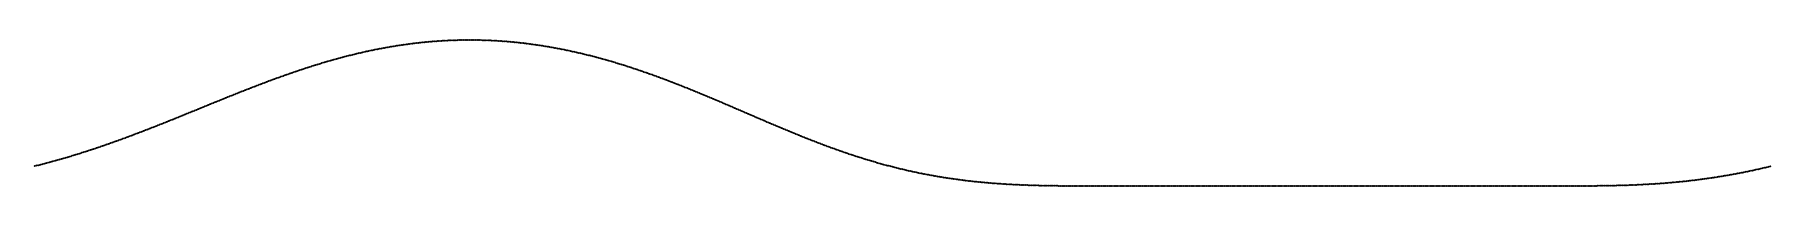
# Model space of a CAD drawing. Header units: metres. Extents: x 0 to 360, y 0 to 30.
import ezdxf

# ---------------------------------------------------------------- set-up
doc = ezdxf.new("R2010")
doc.units = ezdxf.units.M

msp = doc.modelspace()

# ---------------------------------------------------------------- linework, layer by layer
for p in [(73.75, 28.80734), (74, 28.84959), (74.25, 28.89122), (74.5, 28.93222), (74.75, 28.97259), (75, 29.01233), (75.25, 29.05143), (75.5, 29.08991), (75.75, 29.12775), (76, 29.16496), (76.25, 29.20152), (76.5, 29.23746), (76.75, 29.27275), (77, 29.3074), (77.25, 29.34142), (77.5, 29.37479), (77.75, 29.40752), (78, 29.43961), (78.25, 29.47105), (78.5, 29.50185), (78.75, 29.532), (79, 29.56151), (79.25, 29.59037), (79.5, 29.61858), (79.75, 29.64614), (80, 29.67305), (80.25, 29.69931), (80.5, 29.72493), (80.75, 29.74989), (81, 29.77419), (81.25, 29.79785), (81.5, 29.82085), (81.75, 29.8432), (82, 29.86489), (82.25, 29.88593), (82.5, 29.90631), (82.75, 29.92604), (83, 29.94511), (83.25, 29.96353), (83.5, 29.98128), (83.75, 29.99838), (84, 30.01482), (84.25, 30.03061), (84.5, 30.04573), (84.75, 30.0602), (85, 30.074), (85.25, 30.08715), (85.5, 30.09964), (85.75, 30.11146), (86, 30.12263), (86.25, 30.13314), (86.5, 30.14298), (86.75, 30.15217), (87, 30.16069), (87.25, 30.16855), (87.5, 30.17576), (87.75, 30.1823), (88, 30.18818), (88.25, 30.19339), (88.5, 30.19795), (88.75, 30.20184), (89, 30.20508), (89.25, 30.20765), (89.5, 30.20956), (89.75, 30.21081), (90, 30.21139), (90.25, 30.21132), (90.5, 30.21058), (90.75, 30.20919), (91, 30.20713), (91.25, 30.20441), (91.5, 30.20103), (91.75, 30.19699), (92, 30.19229), (92.25, 30.18692), (92.5, 30.1809), (92.75, 30.17422), (93, 30.16688), (93.25, 30.15888), (93.5, 30.15022), (93.75, 30.1409), (94, 30.13092), (94.25, 30.12028), (94.5, 30.10899), (94.75, 30.09704), (95, 30.08443), (95.25, 30.07116), (95.5, 30.05724), (95.75, 30.04266), (96, 30.02742), (96.25, 30.01153), (96.5, 29.99499), (96.75, 29.97779), (97, 29.95993), (97.25, 29.94142), (97.5, 29.92226), (97.75, 29.90245), (98, 29.88198), (98.25, 29.86087), (98.5, 29.8391), (98.75, 29.81668), (99, 29.79361), (99.25, 29.76989), (99.5, 29.74553), (99.75, 29.72051), (100, 29.69485), (100.25, 29.66854), (100.5, 29.64159), (100.75, 29.61399), (101, 29.58574), (101.25, 29.55685), (101.5, 29.52732), (101.75, 29.49715), (102, 29.46633), (102.25, 29.43488), (102.5, 29.40278), (102.75, 29.37004), (103, 29.33667), (103.25, 29.30266), (103.5, 29.26801), (103.75, 29.23272), (104, 29.1968), (104.25, 29.16025), (104.5, 29.12306), (104.75, 29.08524), (105, 29.04679), (105.25, 29.00771), (105.5, 28.968), (105.75, 28.92766), (106, 28.8867), (106.25, 28.8451), (106.5, 28.80289), (58.75, 25.19309), (59, 25.26934), (59.25, 25.34511), (59.5, 25.42038), (59.75, 25.49516), (60, 25.56945), (60.25, 25.64323), (60.5, 25.71651), (60.75, 25.78928), (61, 25.86155), (61.25, 25.93329), (61.5, 26.00453), (61.75, 26.07524), (62, 26.14543), (62.25, 26.21509), (62.5, 26.28423), (62.75, 26.35283), (63, 26.4209), (63.25, 26.48843), (63.5, 26.55543), (63.75, 26.62187), (64, 26.68778), (64.25, 26.75313), (64.5, 26.81794), (64.75, 26.88219), (65, 26.94588), (65.25, 27.00901), (65.5, 27.07159), (65.75, 27.1336), (66, 27.19504), (66.25, 27.25591), (66.5, 27.31622), (66.75, 27.37595), (67, 27.4351), (67.25, 27.49368), (67.5, 27.55168), (67.75, 27.60909), (68, 27.66592), (68.25, 27.72216), (68.5, 27.77782), (68.75, 27.83288), (69, 27.88736), (69.25, 27.94123), (69.5, 27.99451), (69.75, 28.0472), (70, 28.09928), (70.25, 28.15076), (70.5, 28.20164), (70.75, 28.25191), (71, 28.30157), (71.25, 28.35063), (71.5, 28.39907), (71.75, 28.4469), (72, 28.49412), (72.25, 28.54073), (72.5, 28.58671), (72.75, 28.63208), (73, 28.67683), (73.25, 28.72095), (73.5, 28.76446), (106.75, 28.76005), (107, 28.71616), (107.25, 28.6725), (107.5, 28.62779), (107.75, 28.58247), (108, 28.53652), (108.25, 28.48996), (108.5, 28.44279), (108.75, 28.395), (109, 28.3466), (109.25, 28.29758), (109.5, 28.24795), (109.75, 28.19772), (110, 28.14688), (110.25, 28.09543), (110.5, 28.04337), (110.75, 27.99072), (111, 27.93746), (111.25, 27.88359), (111.5, 27.82913), (111.75, 27.77408), (112, 27.71842), (112.25, 27.66217), (112.5, 27.60533), (112.75, 27.5479), (113, 27.48988), (113.25, 27.43127), (113.5, 27.37207), (113.75, 27.31229), (114, 27.25192), (114.25, 27.19098), (114.5, 27.12945), (114.75, 27.06735), (115, 27.00467), (115.25, 26.94142), (115.5, 26.8815), (115.75, 26.8132), (116, 26.74824), (116.25, 26.68272), (116.5, 26.61663), (116.75, 26.54997), (117, 26.48276), (117.25, 26.41499), (117.5, 26.34666), (117.75, 26.27779), (118, 26.20836), (118.25, 26.13838), (118.5, 26.06785), (118.75, 25.99678), (119, 25.92517), (119.25, 25.85302), (119.5, 25.78033), (119.75, 25.70711), (120, 25.63335), (120.25, 25.55907), (120.5, 25.48426), (120.75, 25.40892), (121, 25.33306), (121.25, 25.25668), (48.25, 21.60218), (48.5, 21.69527), (48.75, 21.78804), (49, 21.8805), (49.25, 21.97265), (49.5, 22.06447), (49.75, 22.15596), (50, 22.24712), (50.25, 22.33795), (50.5, 22.42834), (50.75, 22.51856), (51, 22.60834), (51.25, 22.69777), (51.5, 22.78684), (51.75, 22.87554), (52, 22.96387), (52.25, 23.05182), (52.5, 23.1394), (52.75, 23.22659), (53, 23.31339), (53.25, 23.3998), (53.5, 23.48582), (53.75, 23.57143), (54, 23.65664), (54.25, 23.74143), (54.5, 23.82582), (54.75, 23.90978), (55, 23.99333), (55.25, 24.07644), (55.5, 24.15913), (55.75, 24.24138), (56, 24.32319), (56.25, 24.40456), (56.5, 24.48549), (56.75, 24.56596), (57, 24.64598), (57.25, 24.72554), (57.5, 24.80464), (57.75, 24.88328), (58, 24.96144), (58.25, 25.03914), (58.5, 25.11635), (121.5, 25.17979), (121.75, 25.10238), (122, 25.02446), (122.25, 24.94603), (122.5, 24.8671), (122.75, 24.78766), (123, 24.70773), (123.25, 24.6273), (123.5, 24.54637), (123.75, 24.46495), (124, 24.38305), (124.25, 24.30066), (124.5, 24.21779), (124.75, 24.13444), (125, 24.05062), (125.25, 23.96632), (125.5, 23.88156), (125.75, 23.79633), (126, 23.71064), (126.25, 23.62449), (126.5, 23.53789), (126.75, 23.45084), (127, 23.36334), (127.25, 23.27539), (127.5, 23.187), (127.75, 23.09818), (128, 23.00893), (128.25, 22.91942), (128.5, 22.82913), (128.75, 22.7386), (129, 22.64765), (129.25, 22.55629), (129.5, 22.46452), (129.75, 22.37235), (130, 22.27977), (130.25, 22.18679), (130.5, 22.09343), (130.75, 21.99967), (131, 21.90553), (131.25, 21.81101), (131.5, 21.71611), (131.75, 21.62085), (39, 17.98873), (39.25, 18.08953), (39.5, 18.19022), (39.75, 18.2908), (40, 18.39125), (40.25, 18.49158), (40.5, 18.59177), (40.75, 18.69183), (41, 18.79174), (41.25, 18.8915), (41.5, 18.99111), (41.75, 19.09056), (42, 19.18984), (42.25, 19.28895), (42.5, 19.38788), (42.75, 19.48663), (43, 19.58524), (43.25, 19.68363), (43.5, 19.7818), (43.75, 19.87976), (44, 19.97752), (44.25, 20.07506), (44.5, 20.17238), (44.75, 20.26948), (45, 20.36634), (45.25, 20.46297), (45.5, 20.55936), (45.75, 20.6555), (46, 20.75139), (46.25, 20.84702), (46.5, 20.94239), (46.75, 21.03749), (47, 21.13231), (47.25, 21.22686), (47.5, 21.32113), (47.75, 21.41511), (48, 21.50879), (132, 21.52521), (132.25, 21.42922), (132.5, 21.33287), (132.75, 21.23616), (133, 21.13911), (133.25, 21.04171), (133.5, 20.94398), (133.75, 20.84591), (134, 20.74751), (134.25, 20.64879), (134.5, 20.54975), (134.75, 20.45039), (135, 20.35073), (135.25, 20.25076), (135.5, 20.15049), (135.75, 20.04993), (136, 19.94909), (136.25, 19.84795), (136.5, 19.74655), (136.75, 19.64487), (137, 19.54292), (137.25, 19.44031), (137.5, 19.33825), (137.75, 19.23554), (138, 19.13258), (138.25, 19.02938), (138.5, 18.92595), (138.75, 18.8223), (139, 18.71842), (139.25, 18.61433), (139.5, 18.51002), (139.75, 18.40552), (140, 18.30081), (140.25, 18.19592), (140.5, 18.09084), (30.25, 14.43425), (30.5, 14.53543), (30.75, 14.63669), (31, 14.73802), (31.25, 14.83943), (31.5, 14.9409), (31.75, 15.04243), (32, 15.14402), (32.25, 15.24566), (32.5, 15.34734), (32.75, 15.44906), (33, 15.55081), (33.25, 15.6526), (33.5, 15.7544), (33.75, 15.85623), (34, 15.95806), (34.25, 16.0599), (34.5, 16.16175), (34.75, 16.26358), (35, 16.36541), (35.25, 16.46722), (35.5, 16.56901), (35.75, 16.67078), (36, 16.77251), (36.25, 16.8742), (36.5, 16.97585), (36.75, 17.07745), (37, 17.179), (37.25, 17.28048), (37.5, 17.3819), (37.75, 17.48325), (38, 17.58452), (38.25, 17.68571), (38.5, 17.78681), (38.75, 17.88782), (140.75, 17.98558), (141, 17.88014), (141.25, 17.77454), (141.5, 17.66878), (141.75, 17.56286), (142, 17.4568), (142.25, 17.35059), (142.5, 17.24425), (142.75, 17.13778), (143, 17.03118), (143.25, 16.92447), (143.5, 16.81765), (143.75, 16.71073), (144, 16.60371), (144.25, 16.4966), (144.5, 16.38941), (144.75, 16.28214), (145, 16.1748), (145.25, 16.06739), (145.5, 15.95993), (145.75, 15.85242), (146, 15.74487), (146.25, 15.63728), (146.5, 15.52966), (146.75, 15.42202), (147, 15.31436), (147.25, 15.2067), (147.5, 15.09903), (147.75, 14.99137), (148, 14.88372), (148.25, 14.77608), (148.5, 14.66848), (148.75, 14.56091), (149, 14.45337), (21, 10.79467), (21.25, 10.88931), (21.5, 10.98421), (21.75, 11.07936), (22, 11.17477), (22.25, 11.27043), (22.5, 11.36632), (22.75, 11.46246), (23, 11.55883), (23.25, 11.65543), (23.5, 11.75225), (23.75, 11.8493), (24, 11.94656), (24.25, 12.04403), (24.5, 12.14171), (24.75, 12.23959), (25, 12.33766), (25.25, 12.43593), (25.5, 12.53439), (25.75, 12.63303), (26, 12.73185), (26.25, 12.83084), (26.5, 12.93), (26.75, 13.02933), (27, 13.12881), (27.25, 13.22845), (27.5, 13.32823), (27.75, 13.42816), (28, 13.52823), (28.25, 13.62843), (28.5, 13.72876), (28.75, 13.82922), (29, 13.92979), (29.25, 14.03048), (29.5, 14.13127), (29.75, 14.23217), (30, 14.33317), (149.25, 14.34589), (149.5, 14.23845), (149.75, 14.13108), (150, 14.02378), (150.25, 13.91655), (150.5, 13.8094), (150.75, 13.70234), (151, 13.59538), (151.25, 13.48852), (151.5, 13.38176), (151.75, 13.27513), (152, 13.16862), (152.25, 13.06224), (152.5, 12.956), (152.75, 12.8499), (153, 12.74395), (153.25, 12.63816), (153.5, 12.53253), (153.75, 12.42708), (154, 12.32181), (154.25, 12.21672), (154.5, 12.11182), (154.75, 12.00713), (155, 11.90264), (155.25, 11.79836), (155.5, 11.6943), (155.75, 11.59046), (156, 11.48686), (156.25, 11.3835), (156.5, 11.28039), (156.75, 11.17752), (157, 11.07492), (157.25, 10.97257), (157.5, 10.8705), (11, 7.26627), (11.25, 7.34746), (11.5, 7.42905), (11.75, 7.51104), (12, 7.59342), (12.25, 7.67619), (12.5, 7.75935), (12.75, 7.8429), (13, 7.92682), (13.25, 8.01113), (13.5, 8.09581), (13.75, 8.18087), (14, 8.26629), (14.25, 8.35208), (14.5, 8.43824), (14.75, 8.52475), (15, 8.61163), (15.25, 8.69885), (15.5, 8.78643), (15.75, 8.87435), (16, 8.96262), (16.25, 9.05123), (16.5, 9.14018), (16.75, 9.22946), (17, 9.31907), (17.25, 9.409), (17.5, 9.49926), (17.75, 9.58984), (18, 9.68073), (18.25, 9.77194), (18.5, 9.86345), (18.75, 9.95527), (19, 10.04739), (19.25, 10.1398), (19.5, 10.23251), (19.75, 10.3255), (20, 10.41878), (20.25, 10.51234), (20.5, 10.60618), (20.75, 10.70029), (157.75, 10.76871), (158, 10.66721), (158.25, 10.56599), (158.5, 10.46507), (158.75, 10.36445), (159, 10.26414), (159.25, 10.16414), (159.5, 10.06447), (159.75, 9.96512), (160, 9.86611), (160.25, 9.76743), (160.5, 9.6691), (160.75, 9.57112), (161, 9.47349), (161.25, 9.37623), (161.5, 9.27933), (161.75, 9.18281), (162, 9.08666), (162.25, 8.9909), (162.5, 8.89552), (162.75, 8.80054), (163, 8.70596), (163.25, 8.61178), (163.5, 8.51801), (163.75, 8.42466), (164, 8.32992), (164.25, 8.23921), (164.5, 8.14713), (164.75, 8.05548), (165, 7.96427), (165.25, 7.8735), (165.5, 7.78318), (165.75, 7.69331), (166, 7.60389), (166.25, 7.51494), (166.5, 7.42645), (166.75, 7.33842), (167, 7.25088), (0, 4.1229), (0.25, 4.18445), (0.5, 4.24648), (0.75, 4.30898), (1, 4.37197), (1.25, 4.43543), (1.5, 4.49936), (1.75, 4.56377), (2, 4.62865), (2.25, 4.69401), (2.5, 4.75983), (2.75, 4.82613), (3, 4.89289), (3.25, 4.96012), (3.5, 5.02782), (3.75, 5.09598), (4, 5.1646), (4.25, 5.23368), (4.5, 5.30322), (4.75, 5.37321), (5, 5.44367), (5.25, 5.51458), (5.5, 5.58594), (5.75, 5.65775), (6, 5.73), (6.25, 5.80271), (6.5, 5.87586), (6.75, 5.94945), (7, 6.02349), (7.25, 6.09796), (7.5, 6.17287), (7.75, 6.24822), (8, 6.324), (8.25, 6.40021), (8.5, 6.47681), (8.75, 6.55391), (9, 6.6314), (9.25, 6.7093), (9.5, 6.78763), (9.75, 6.86638), (10, 6.94554), (10.25, 7.02511), (10.5, 7.10509), (10.75, 7.18548), (167.25, 7.1638), (167.5, 7.07723), (167.75, 6.9911), (168, 6.90548), (168.25, 6.82035), (168.5, 6.73572), (168.75, 6.65158), (169, 6.57159), (169.25, 6.48482), (169.5, 6.40202), (169.75, 6.32009), (170, 6.2385), (170.25, 6.15742), (170.5, 6.07687), (170.75, 5.99684), (171, 5.91734), (171.25, 5.83836), (171.5, 5.75992), (171.75, 5.68201), (172, 5.60464), (172.25, 5.52781), (172.5, 5.45153), (172.75, 5.37578), (173, 5.30059), (173.25, 5.22594), (173.5, 5.15184), (173.75, 5.07829), (174, 5.0053), (174.25, 4.93287), (174.5, 4.86099), (174.75, 4.78968), (175, 4.71892), (175.25, 4.64873), (175.5, 4.5791), (175.75, 4.51004), (176, 4.44155), (176.25, 4.37362), (176.5, 4.30627), (176.75, 4.23948), (177, 4.17327), (177.25, 4.10763), (177.5, 4.04256), (177.75, 3.97807), (178, 3.91415), (178.25, 3.85081), (178.5, 3.78805), (178.75, 3.72586), (179, 3.66425), (179.25, 3.60322), (358, 3.64791), (358.25, 3.70559), (358.5, 3.76375), (358.75, 3.8224), (359, 3.88153), (359.25, 3.94115), (359.5, 4.00125), (359.75, 4.06184), (179.5, 3.54276), (179.75, 3.48289), (180, 3.42359), (180.25, 3.36487), (180.5, 3.30674), (180.75, 3.24918), (181, 3.1922), (181.25, 3.1358), (181.5, 3.07998), (181.75, 3.02473), (182, 2.97007), (182.25, 2.91598), (182.5, 2.86247), (182.75, 2.80954), (183, 2.75719), (183.25, 2.70541), (183.5, 2.65421), (183.75, 2.60358), (184, 2.55352), (184.25, 2.50404), (184.5, 2.45513), (184.75, 2.4068), (185, 2.35903), (185.25, 2.31183), (185.5, 2.2652), (185.75, 2.21914), (186, 2.17365), (186.25, 2.12871), (186.5, 2.08435), (186.75, 2.04054), (187, 1.9973), (187.25, 1.95461), (187.5, 1.91248), (187.75, 1.87091), (188, 1.82989), (188.25, 1.78942), (188.5, 1.74951), (188.75, 1.71014), (189, 1.67132), (189.25, 1.63305), (189.5, 1.59532), (189.75, 1.55813), (190, 1.52148), (190.25, 1.48536), (190.5, 1.44979), (190.75, 1.41474), (191, 1.38022), (191.25, 1.34624), (191.5, 1.31278), (191.75, 1.27984), (192, 1.24742), (192.25, 1.21552), (192.5, 1.18414), (192.75, 1.15327), (193, 1.12291), (193.25, 1.09306), (193.5, 1.06372), (193.75, 1.03487), (194, 1.00653), (194.25, 0.97868), (194.5, 0.95132), (194.75, 0.92446), (195, 0.89808), (195.25, 0.87219), (195.5, 0.84678), (195.75, 0.82185), (196, 0.79739), (196.25, 0.7734), (196.5, 0.74988), (196.75, 0.72682), (197, 0.70423), (197.25, 0.68209), (197.5, 0.66041), (197.75, 0.63918), (198, 0.6184), (198.25, 0.59805), (198.5, 0.57815), (198.75, 0.55869), (199, 0.53965), (199.25, 0.52104), (199.5, 0.50286), (199.75, 0.4851), (200, 0.46775), (200.25, 0.45082), (200.5, 0.43429), (200.75, 0.41816), (201, 0.40244), (201.25, 0.38711), (201.5, 0.37217), (201.75, 0.35762), (202, 0.34345), (202.25, 0.32966), (202.5, 0.31624), (202.75, 0.30319), (203, 0.2905), (203.25, 0.27817), (203.5, 0.2662), (203.75, 0.25458), (204, 0.2433), (204.25, 0.23236), (204.5, 0.22176), (204.75, 0.21149), (205, 0.20154), (205.25, 0.19192), (205.5, 0.18261), (205.75, 0.17361), (206, 0.16492), (206.25, 0.15653), (206.5, 0.14844), (206.75, 0.14063), (207, 0.13311), (207.25, 0.12587), (207.5, 0.1189), (207.75, 0.1122), (208, 0.10577), (208.25, 0.0996), (208.5, 0.09367), (208.75, 0.088), (209, 0.08257), (209.25, 0.07737), (209.5, 0.07241), (209.75, 0.06767), (210, 0.06315), (210.25, 0.05884), (210.5, 0.05475), (210.75, 0.05086), (211, 0.04716), (211.25, 0.04366), (211.5, 0.04035), (211.75, 0.03721), (212, 0.03425), (212.25, 0.03146), (212.5, 0.02884), (212.75, 0.02637), (213, 0.02406), (213.25, 0.0219), (213.5, 0.01987), (213.75, 0.01799), (214, 0.01623), (214.25, 0.0146), (214.5, 0.01309), (214.75, 0.0117), (215, 0.01042), (215.25, 0.00924), (215.5, 0.00816), (215.75, 0.00717), (216, 0.00627), (216.25, 0.00546), (216.5, 0.00472), (216.75, 0.00406), (217, 0.00347), (217.25, 0.00295), (217.5, 0.00248), (217.75, 0.00207), (218, 0.00171), (218.25, 0.0014), (218.5, 0.00113), (218.75, 0.00091), (219, 0.00071), (219.25, 0.00055), (219.5, 0.00042), (219.75, 0.00031), (220, 0.00022), (220.25, 0.00015), (220.5, 0.0001), (220.75, 0.00006), (221, 0.00003), (221.25, 0.00001), (221.5, 0), (314.5, 0), (314.75, 0.00001), (315, 0.00003), (315.25, 0.00006), (315.5, 0.0001), (315.75, 0.00015), (316, 0.00022), (316.25, 0.00031), (316.5, 0.00042), (316.75, 0.00055), (317, 0.00071), (317.25, 0.00091), (317.5, 0.00113), (317.75, 0.0014), (318, 0.00171), (318.25, 0.00207), (318.5, 0.00248), (318.75, 0.00295), (319, 0.00347), (319.25, 0.00406), (319.5, 0.00472), (319.75, 0.00545), (320, 0.00446), (320.25, 0.00716), (320.5, 0.00814), (320.75, 0.00922), (321, 0.0104), (321.25, 0.01168), (321.5, 0.01307), (321.75, 0.01457), (322, 0.0162), (322.25, 0.01794), (322.5, 0.01982), (322.75, 0.02183), (323, 0.02399), (323.25, 0.02629), (323.5, 0.02874), (323.75, 0.03135), (324, 0.03412), (324.25, 0.03706), (324.5, 0.04017), (324.75, 0.04346), (325, 0.04693), (325.25, 0.05059), (325.5, 0.05445), (325.75, 0.05851), (326, 0.06277), (326.25, 0.06724), (326.5, 0.07193), (326.75, 0.07684), (327, 0.08197), (327.25, 0.08734), (327.5, 0.09294), (327.75, 0.09878), (328, 0.10487), (328.25, 0.11121), (328.5, 0.11781), (328.75, 0.12467), (329, 0.13179), (329.25, 0.13919), (329.5, 0.14686), (329.75, 0.15481), (330, 0.16305), (330.25, 0.17157), (330.5, 0.18039), (330.75, 0.18951), (331, 0.19894), (331.25, 0.20867), (331.5, 0.21871), (331.75, 0.22907), (332, 0.23975), (332.25, 0.25076), (332.5, 0.26209), (332.75, 0.27376), (333, 0.28576), (333.25, 0.29811), (333.5, 0.3108), (333.75, 0.32384), (334, 0.33723), (334.25, 0.35098), (334.5, 0.36509), (334.75, 0.37957), (335, 0.39441), (335.25, 0.40962), (335.5, 0.42521), (335.75, 0.44118), (336, 0.45753), (336.25, 0.47426), (336.5, 0.49138), (336.75, 0.50889), (337, 0.5268), (337.25, 0.5451), (337.5, 0.5638), (337.75, 0.58291), (338, 0.60243), (338.25, 0.62235), (338.5, 0.64269), (338.75, 0.66344), (339, 0.6846), (339.25, 0.70619), (339.5, 0.7282), (339.75, 0.75064), (340, 0.77351), (340.25, 0.7968), (340.5, 0.82053), (340.75, 0.84469), (341, 0.86929), (341.25, 0.89433), (341.5, 0.91981), (341.75, 0.94574), (342, 0.97211), (342.25, 0.99893), (342.5, 1.0262), (342.75, 1.05393), (343, 1.0821), (343.25, 1.11073), (343.5, 1.13982), (343.75, 1.16937), (344, 1.19938), (344.25, 1.22985), (344.5, 1.26079), (344.75, 1.29219), (345, 1.32406), (345.25, 1.3564), (345.5, 1.38921), (345.75, 1.42249), (346, 1.45624), (346.25, 1.49047), (346.5, 1.52517), (346.75, 1.56035), (347, 1.59601), (347.25, 1.63214), (347.5, 1.66876), (347.75, 1.70586), (348, 1.74344), (348.25, 1.7815), (348.5, 1.82004), (348.75, 1.85907), (349, 1.89859), (349.25, 1.93859), (349.5, 1.97908), (349.75, 2.02006), (350, 2.06152), (350.25, 2.10347), (350.5, 2.14592), (350.75, 2.18885), (351, 2.23227), (351.25, 2.27618), (351.5, 2.32059), (351.75, 2.36549), (352, 2.41087), (352.25, 2.45675), (352.5, 2.50313), (352.75, 2.54999), (353, 2.59735), (353.25, 2.6452), (353.5, 2.69355), (353.75, 2.74238), (354, 2.79171), (354.25, 2.84154), (354.5, 2.89185), (354.75, 2.94266), (355, 2.99397), (355.25, 3.04576), (355.5, 3.09805), (355.75, 3.15083), (356, 3.2041), (356.25, 3.25786), (356.5, 3.31211), (356.75, 3.36685), (357, 3.42209), (357.25, 3.47781), (357.5, 3.53402), (357.75, 3.59072), (221.75, -0.00001), (222, -0.00001), (222.25, -0.00001), (222.5, -0.00001), (222.75, -0.00001), (223, -0.00001), (223.25, -0.00001), (223.5, -0.00001), (223.75, -0.00001), (224, -0.00001), (224.25, -0.00001), (224.5, -0.00001), (224.75, -0.00001), (225, -0.00001), (225.25, -0.00001), (225.5, -0.00001), (225.75, -0.00001), (226, -0.00001), (226.25, -0.00001), (226.5, -0.00001), (226.75, -0.00001), (227, -0.00001), (227.25, -0.00001), (227.5, -0.00001), (227.75, -0.00001), (228, -0.00001), (228.25, -0.00001), (228.5, -0.00001), (228.75, -0.00001), (229, -0.00001), (229.25, -0.00001), (229.5, -0.00001), (229.75, -0.00001), (230, -0.00001), (230.25, -0.00001), (230.5, -0.00001), (230.75, -0.00001), (231, -0.00001), (231.25, -0.00001), (231.5, -0.00001), (231.75, -0.00001), (232, -0.00001), (232.25, -0.00001), (232.5, -0.00001), (232.75, -0.00001), (233, -0.00001), (233.25, -0.00001), (233.5, -0.00001), (233.75, -0.00001), (234, -0.00001), (234.25, -0.00001), (234.5, -0.00001), (234.75, -0.00001), (235, -0.00001), (235.25, -0.00001), (235.5, -0.00001), (235.75, -0.00001), (236, -0.00001), (236.25, -0.00001), (236.5, -0.00001), (236.75, -0.00001), (237, -0.00001), (237.25, -0.00001), (237.5, -0.00001), (237.75, -0.00001), (238, -0.00001), (238.25, -0.00001), (238.5, -0.00001), (238.75, -0.00001), (239, -0.00001), (239.25, -0.00001), (239.5, -0.00001), (239.75, -0.00001), (240, -0.00001), (240.25, -0.00001), (240.5, -0.00001), (240.75, -0.00001), (241, -0.00001), (241.25, -0.00001), (241.5, -0.00001), (241.75, -0.00001), (242, -0.00001), (242.25, -0.00001), (242.5, -0.00001), (242.75, -0.00001), (243, -0.00001), (243.25, -0.00001), (243.5, -0.00001), (243.75, -0.00001), (244, -0.00001), (244.25, -0.00001), (244.5, -0.00001), (244.75, -0.00001), (245, -0.00001), (245.25, -0.00001), (245.5, -0.00001), (245.75, -0.00001), (246, -0.00001), (246.25, -0.00001), (246.5, -0.00001), (246.75, -0.00001), (247, -0.00001), (247.25, -0.00001), (247.5, -0.00001), (247.75, -0.00001), (248, -0.00001), (248.25, -0.00001), (248.5, -0.00001), (248.75, -0.00001), (249, -0.00001), (249.25, -0.00001), (249.5, -0.00001), (249.75, -0.00001), (250, -0.00001), (250.25, -0.00001), (250.5, -0.00001), (250.75, -0.00001), (251, -0.00001), (251.25, -0.00001), (251.5, -0.00001), (251.75, -0.00001), (252, -0.00001), (252.25, -0.00001), (252.5, -0.00001), (252.75, -0.00001), (253, -0.00001), (253.25, -0.00001), (253.5, -0.00001), (253.75, -0.00001), (254, -0.00001), (254.25, -0.00001), (254.5, -0.00001), (254.75, -0.00001), (255, -0.00001), (255.25, -0.00001), (255.5, -0.00001), (255.75, -0.00001), (256, -0.00001), (256.25, -0.00001), (256.5, -0.00001), (256.75, -0.00001), (257, -0.00001), (257.25, -0.00001), (257.5, -0.00001), (257.75, -0.00001), (258, -0.00001), (258.25, -0.00001), (258.5, -0.00001), (258.75, -0.00001), (259, -0.00001), (259.25, -0.00001), (259.5, -0.00001), (259.75, -0.00001), (260, -0.00001), (260.25, -0.00001), (260.5, -0.00001), (260.75, -0.00001), (261, -0.00001), (261.25, -0.00001), (261.5, -0.00001), (261.75, -0.00001), (262, -0.00001), (262.25, -0.00001), (262.5, -0.00001), (262.75, -0.00001), (263, -0.00001), (263.25, -0.00001), (263.5, -0.00001), (263.75, -0.00001), (264, -0.00001), (264.25, -0.00001), (264.5, -0.00001), (264.75, -0.00001), (265, -0.00001), (265.25, -0.00001), (265.5, -0.00001), (265.75, -0.00001), (266, -0.00001), (266.25, -0.00001), (266.5, -0.00001), (266.75, -0.00001), (267, -0.00001), (267.25, -0.00001), (267.5, -0.00001), (267.75, -0.00001), (268, -0.00001), (268.25, -0.00001), (268.5, -0.00001), (268.75, -0.00001), (269, -0.00001), (269.25, -0.00001), (269.5, -0.00001), (269.75, -0.00001), (270, -0.00001), (270.25, -0.00001), (270.5, -0.00001), (270.75, -0.00001), (271, -0.00001), (271.25, -0.00001), (271.5, -0.00001), (271.75, -0.00001), (272, -0.00001), (272.25, -0.00001), (272.5, -0.00001), (272.75, -0.00001), (273, -0.00001), (273.25, -0.00001), (273.5, -0.00001), (273.75, -0.00001), (274, -0.00001), (274.25, -0.00001), (274.5, -0.00001), (274.75, -0.00001), (275, -0.00001), (275.25, -0.00001), (275.5, -0.00001), (275.75, -0.00001), (276, -0.00001), (276.25, -0.00001), (276.5, -0.00001), (276.75, -0.00001), (277, -0.00001), (277.25, -0.00001), (277.5, -0.00001), (277.75, -0.00001), (278, -0.00001), (278.25, -0.00001), (278.5, -0.00001), (278.75, -0.00001), (279, -0.00001), (279.25, -0.00001), (279.5, -0.00001), (279.75, -0.00001), (280, -0.00001), (280.25, -0.00001), (280.5, -0.00001), (280.75, -0.00001), (281, -0.00001), (281.25, -0.00001), (281.5, -0.00001), (281.75, -0.00001), (282, -0.00001), (282.25, -0.00001), (282.5, -0.00001), (282.75, -0.00001), (283, -0.00001), (283.25, -0.00001), (283.5, -0.00001), (283.75, -0.00001), (284, -0.00001), (284.25, -0.00001), (284.5, -0.00001), (284.75, -0.00001), (285, -0.00001), (285.25, -0.00001), (285.5, -0.00001), (285.75, -0.00001), (286, -0.00001), (286.25, -0.00001), (286.5, -0.00001), (286.75, -0.00001), (287, -0.00001), (287.25, -0.00001), (287.5, -0.00001), (287.75, -0.00001), (288, -0.00001), (288.25, -0.00001), (288.5, -0.00001), (288.75, -0.00001), (289, -0.00001), (289.25, -0.00001), (289.5, -0.00001), (289.75, -0.00001), (290, -0.00001), (290.25, -0.00001), (290.5, -0.00001), (290.75, -0.00001), (291, -0.00001), (291.25, -0.00001), (291.5, -0.00001), (291.75, -0.00001), (292, -0.00001), (292.25, -0.00001), (292.5, -0.00001), (292.75, -0.00001), (293, -0.00001), (293.25, -0.00001), (293.5, -0.00001), (293.75, -0.00001), (294, -0.00001), (294.25, -0.00001), (294.5, -0.00001), (294.75, -0.00001), (295, -0.00001), (295.25, -0.00001), (295.5, -0.00001), (295.75, -0.00001), (296, -0.00001), (296.25, -0.00001), (296.5, -0.00001), (296.75, -0.00001), (297, -0.00001), (297.25, -0.00001), (297.5, -0.00001), (297.75, -0.00001), (298, -0.00001), (298.25, -0.00001), (298.5, -0.00001), (298.75, -0.00001), (299, -0.00001), (299.25, -0.00001), (299.5, -0.00001), (299.75, -0.00001), (300, -0.00001), (300.25, -0.00001), (300.5, -0.00001), (300.75, -0.00001), (301, -0.00001), (301.25, -0.00001), (301.5, -0.00001), (301.75, -0.00001), (302, -0.00001), (302.25, -0.00001), (302.5, -0.00001), (302.75, -0.00001), (303, -0.00001), (303.25, -0.00001), (303.5, -0.00001), (303.75, -0.00001), (304, -0.00001), (304.25, -0.00001), (304.5, -0.00001), (304.75, -0.00001), (305, -0.00001), (305.25, -0.00001), (305.5, -0.00001), (305.75, -0.00001), (306, -0.00001), (306.25, -0.00001), (306.5, -0.00001), (306.75, -0.00001), (307, -0.00001), (307.25, -0.00001), (307.5, -0.00001), (307.75, -0.00001), (308, -0.00001), (308.25, -0.00001), (308.5, -0.00001), (308.75, -0.00001), (309, -0.00001), (309.25, -0.00001), (309.5, -0.00001), (309.75, -0.00001), (310, -0.00001), (310.25, -0.00001), (310.5, -0.00001), (310.75, -0.00001), (311, -0.00001), (311.25, -0.00001), (311.5, -0.00001), (311.75, -0.00001), (312, -0.00001), (312.25, -0.00001), (312.5, -0.00001), (312.75, -0.00001), (313, -0.00001), (313.25, -0.00001), (313.5, -0.00001), (313.75, -0.00001), (314, -0.00001), (314.25, -0.00001)]:
    msp.add_point(p)

doc.saveas('drawing.dxf')
